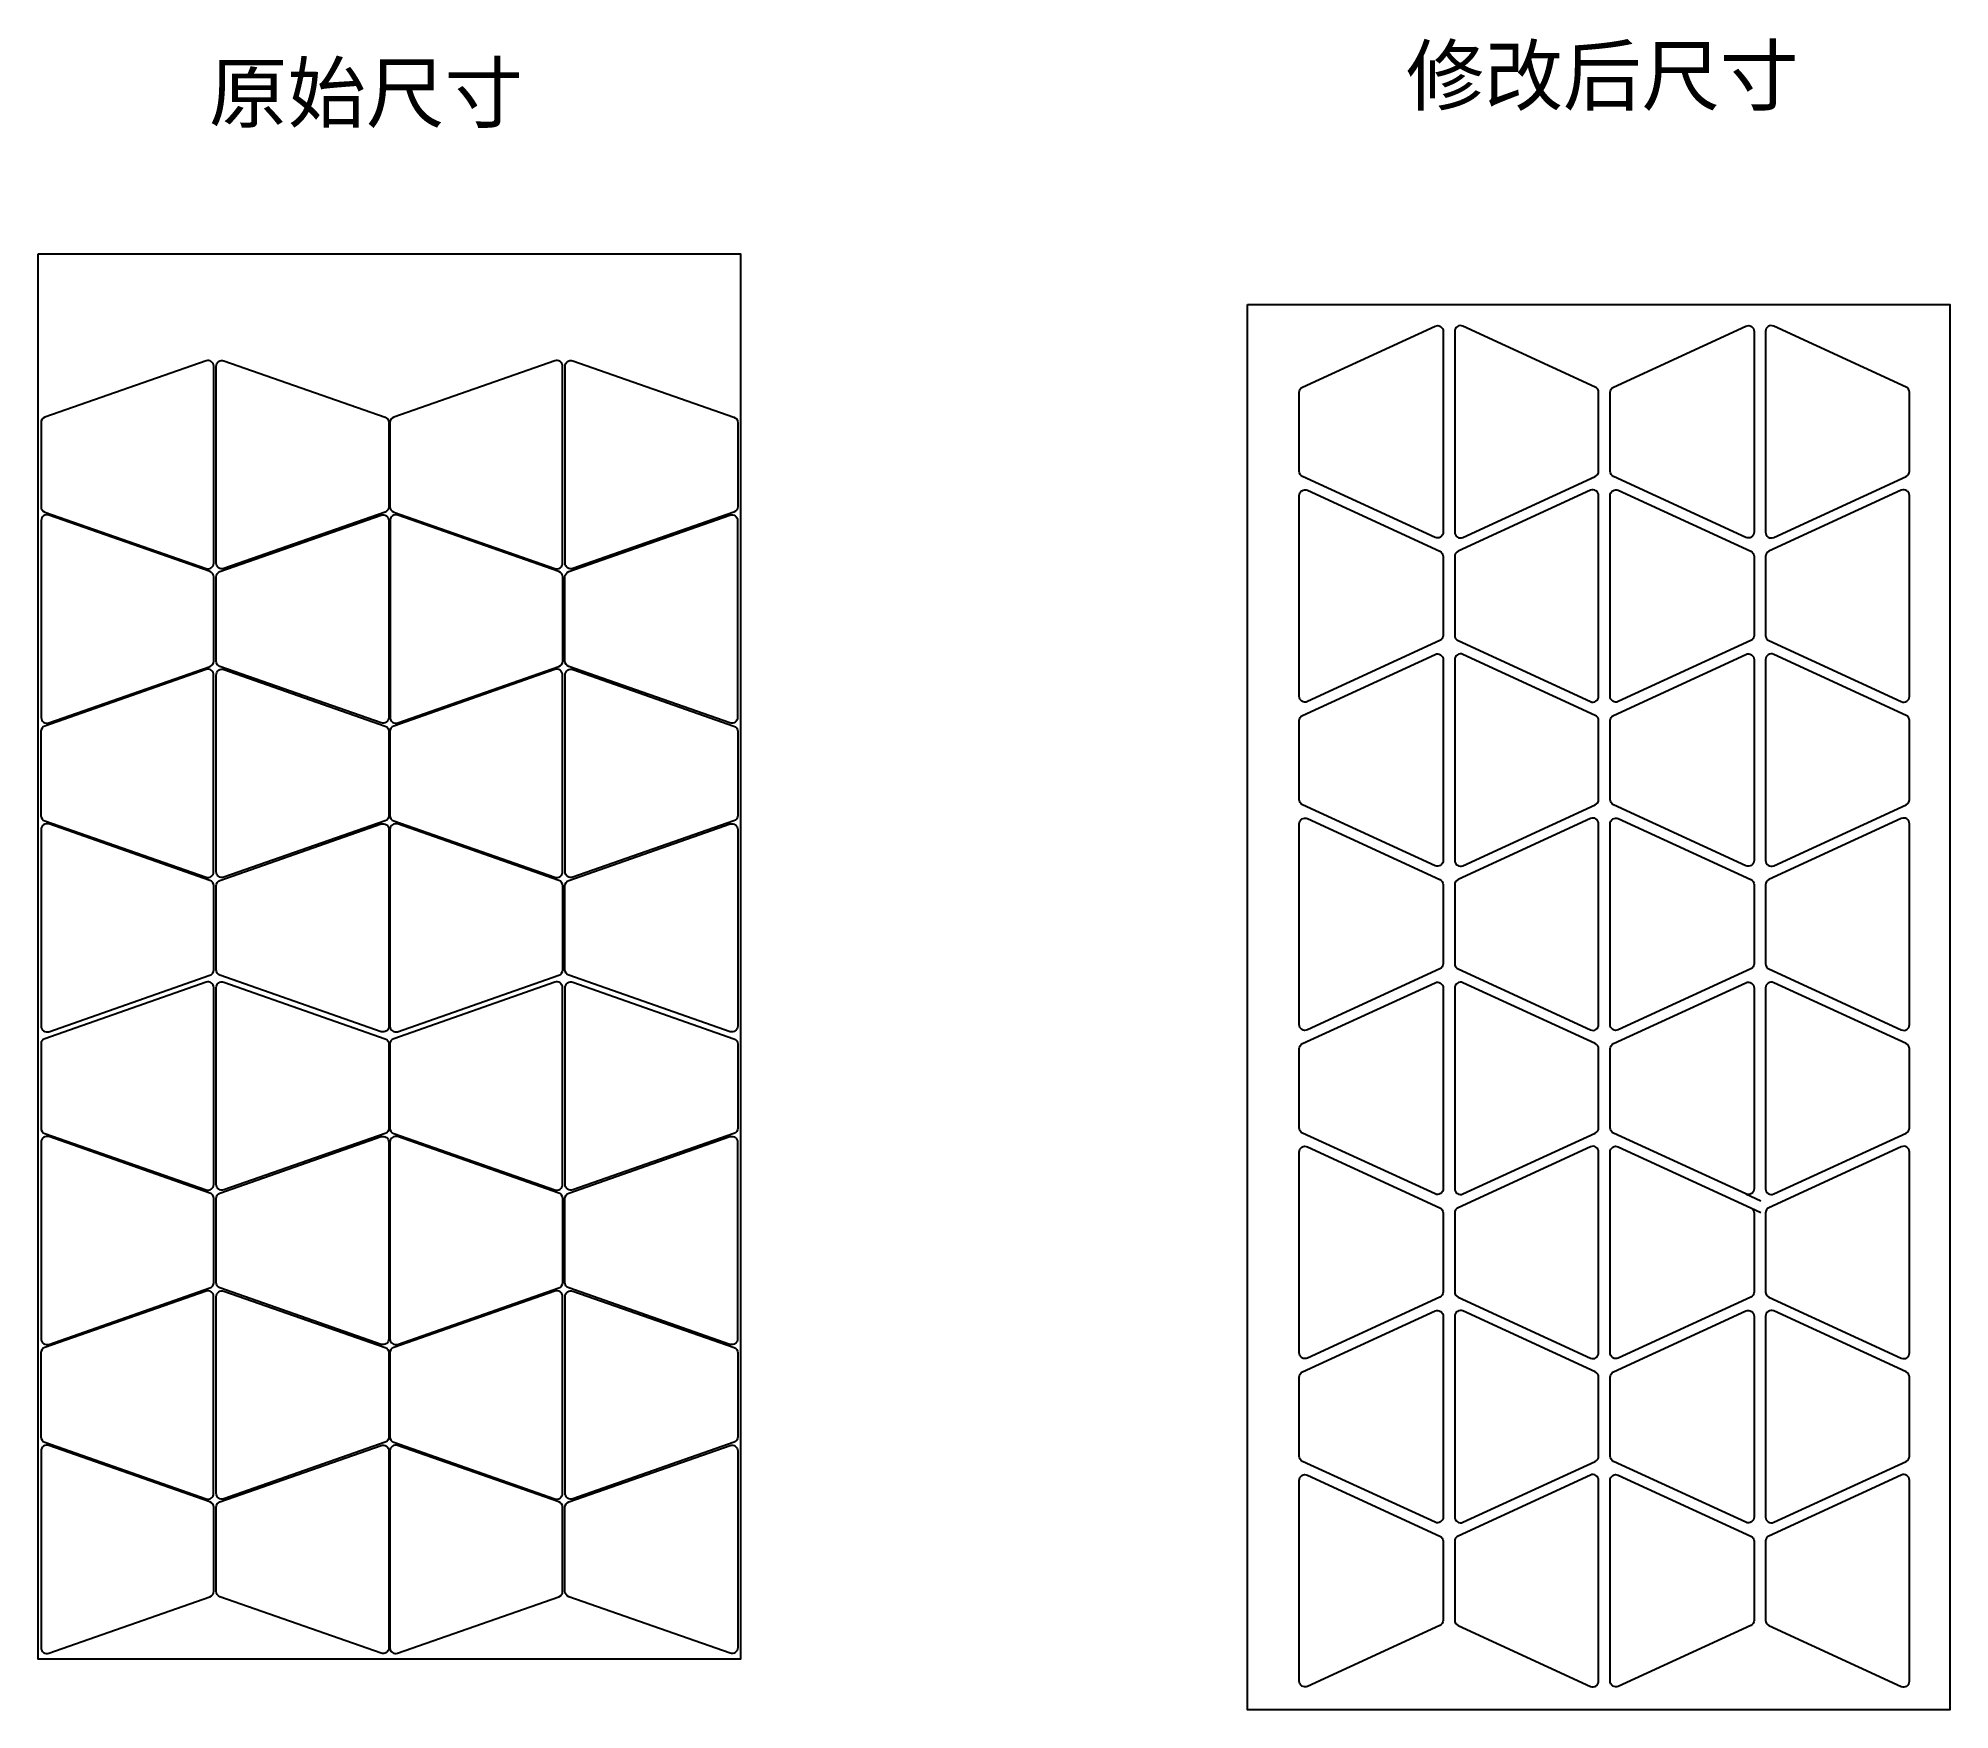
# Model space of a CAD drawing. Header units: inches. Extents: x 1662 to 4983, y 107 to 3010.
import ezdxf

# ---------------------------------------------------------------- set-up
doc = ezdxf.new("R2010")
doc.units = ezdxf.units.IN
doc.header["$MEASUREMENT"] = 0
doc.styles.get("Standard").update_dxf_attribs({"font": 'arial.ttf'})

msp = doc.modelspace()

# ---------------------------------------------------------------- linework, layer by layer
for p, q in [((4628.7, 1003), (4654.4, 991.1)), ((4637, 979.1), (4654.7, 971))]:
    msp.add_line(p, q)
at = {"color": 1}
for points in [[(1662.4, 2635.2), (2882.4, 2635.2), (2882.4, 195.2), (1662.4, 195.2)], [(3762.9, 2547.5), (4982.9, 2547.5), (4982.9, 107.5), (3762.9, 107.5)]]:
    msp.add_lwpolyline(points, close=True, dxfattribs=at)
for points in [[(3852.9, 2257.9), (3852.9, 2326.5), (3852.9, 2395, -0.292883), (3858.7, 2404.1), (4088.7, 2509.9, -0.546931), (4102.9, 2500.8), (4102.9, 2326.5), (4102.9, 2152.1, -0.546931), (4088.7, 2143), (3858.7, 2248.8, -0.292883)], [(4372.9, 2257.9), (4372.9, 2326.5), (4372.9, 2395, 0.292883), (4367, 2404.1), (4137, 2509.9, 0.546931), (4122.9, 2500.8), (4122.9, 2326.5), (4122.9, 2152.1, 0.546931), (4137, 2143), (4367, 2248.8, 0.292883)], [(4392.9, 2257.9), (4392.9, 2326.5), (4392.9, 2395, -0.292883), (4398.7, 2404.1), (4628.7, 2509.9, -0.546931), (4642.9, 2500.8), (4642.9, 2326.5), (4642.9, 2152.1, -0.546931), (4628.7, 2143), (4398.7, 2248.8, -0.292883)], [(4912.9, 2257.9), (4912.9, 2326.5), (4912.9, 2395, 0.292883), (4907, 2404.1), (4677, 2509.9, 0.546931), (4662.9, 2500.8), (4662.9, 2326.5), (4662.9, 2152.1, 0.546931), (4677, 2143), (4907, 2248.8, 0.292883)], [(1967.2, 2098.5), (1967.2, 2269.4), (1967.2, 2440.3, 0.516636), (1953.9, 2449.8), (1673.9, 2351.8, 0.318708), (1667.2, 2342.3), (1667.2, 2196.5, 0.318708), (1673.9, 2187.1), (1953.9, 2089.1, 0.516636)], [(1971.5, 2098.5), (1971.5, 2269.4), (1971.5, 2440.3, -0.516636), (1984.8, 2449.8), (2264.8, 2351.8, -0.318708), (2271.5, 2342.3), (2271.5, 2196.5, -0.318708), (2264.8, 2187.1), (1984.8, 2089.1, -0.516636)], [(2573.2, 2098.5), (2573.2, 2269.4), (2573.2, 2440.3, 0.516636), (2559.9, 2449.8), (2279.9, 2351.8, 0.318708), (2273.2, 2342.3), (2273.2, 2196.5, 0.318708), (2279.9, 2187.1), (2559.9, 2089.1, 0.516636)], [(2577.5, 2098.5), (2577.5, 2269.4), (2577.5, 2440.3, -0.516636), (2590.8, 2449.8), (2870.8, 2351.8, -0.318708), (2877.5, 2342.3), (2877.5, 2196.5, -0.318708), (2870.8, 2187.1), (2590.8, 2089.1, -0.516636)], [(4102.9, 2110), (4102.9, 2041.5), (4102.9, 1972.9, -0.292883), (4097, 1963.8), (3867, 1858, -0.546931), (3852.9, 1867.1), (3852.9, 2041.5), (3852.9, 2215.8, -0.546931), (3867, 2224.9), (4097, 2119.1, -0.292883)], [(4122.9, 2110), (4122.9, 2041.5), (4122.9, 1972.9, 0.292883), (4128.7, 1963.8), (4358.7, 1858, 0.546931), (4372.9, 1867.1), (4372.9, 2041.5), (4372.9, 2215.8, 0.546931), (4358.7, 2224.9), (4128.7, 2119.1, 0.292883)], [(4642.9, 2110), (4642.9, 2041.5), (4642.9, 1972.9, -0.292883), (4637, 1963.8), (4407, 1858, -0.546931), (4392.9, 1867.1), (4392.9, 2041.5), (4392.9, 2215.8, -0.546931), (4407, 2224.9), (4637, 2119.1, -0.292883)], [(4662.9, 2110), (4662.9, 2041.5), (4662.9, 1972.9, 0.292883), (4668.7, 1963.8), (4898.7, 1858, 0.546931), (4912.9, 1867.1), (4912.9, 2041.5), (4912.9, 2215.8, 0.546931), (4898.7, 2224.9), (4668.7, 2119.1, 0.292883)], [(1667.5, 2172.3), (1667.5, 2001.3), (1667.5, 1830.4, 0.516636), (1680.8, 1821), (1960.8, 1919, 0.318708), (1967.5, 1928.4), (1967.5, 2074.3, 0.318708), (1960.8, 2083.7), (1680.8, 2181.7, 0.516636)], [(2271.3, 2172.3), (2271.3, 2001.3), (2271.3, 1830.4, -0.516636), (2258, 1821), (1978, 1919, -0.318708), (1971.3, 1928.4), (1971.3, 2074.3, -0.318708), (1978, 2083.7), (2258, 2181.7, -0.516636)], [(2273.5, 2172.3), (2273.5, 2001.3), (2273.5, 1830.4, 0.516636), (2286.8, 1821), (2566.8, 1919, 0.318708), (2573.5, 1928.4), (2573.5, 2074.3, 0.318708), (2566.8, 2083.7), (2286.8, 2181.7, 0.516636)], [(2877.3, 2172.3), (2877.3, 2001.3), (2877.3, 1830.4, -0.516636), (2864, 1821), (2584, 1919, -0.318708), (2577.3, 1928.4), (2577.3, 2074.3, -0.318708), (2584, 2083.7), (2864, 2181.7, -0.516636)], [(3852.9, 1687.9), (3852.9, 1756.5), (3852.9, 1825, -0.292883), (3858.7, 1834.1), (4088.7, 1939.9, -0.546931), (4102.9, 1930.8), (4102.9, 1756.5), (4102.9, 1582.1, -0.546931), (4088.7, 1573), (3858.7, 1678.8, -0.292883)], [(4372.9, 1687.9), (4372.9, 1756.5), (4372.9, 1825, 0.292883), (4367, 1834.1), (4137, 1939.9, 0.546931), (4122.9, 1930.8), (4122.9, 1756.5), (4122.9, 1582.1, 0.546931), (4137, 1573), (4367, 1678.8, 0.292883)], [(4392.9, 1687.9), (4392.9, 1756.5), (4392.9, 1825, -0.292883), (4398.7, 1834.1), (4628.7, 1939.9, -0.546931), (4642.9, 1930.8), (4642.9, 1756.5), (4642.9, 1582.1, -0.546931), (4628.7, 1573), (4398.7, 1678.8, -0.292883)], [(4912.9, 1687.9), (4912.9, 1756.5), (4912.9, 1825, 0.292883), (4907, 1834.1), (4677, 1939.9, 0.546931), (4662.9, 1930.8), (4662.9, 1756.5), (4662.9, 1582.1, 0.546931), (4677, 1573), (4907, 1678.8, 0.292883)], [(1967.1, 1562.3), (1967.1, 1733.2), (1967.1, 1904.1, 0.516636), (1953.8, 1913.6), (1673.8, 1815.6, 0.318708), (1667.1, 1806.1), (1667.1, 1660.3, 0.318708), (1673.8, 1650.9), (1953.8, 1552.9, 0.516636)], [(1971.6, 1562.3), (1971.6, 1733.2), (1971.6, 1904.1, -0.516636), (1984.9, 1913.6), (2264.9, 1815.6, -0.318708), (2271.6, 1806.1), (2271.6, 1660.3, -0.318708), (2264.9, 1650.9), (1984.9, 1552.9, -0.516636)], [(2573.1, 1562.3), (2573.1, 1733.2), (2573.1, 1904.1, 0.516636), (2559.8, 1913.6), (2279.8, 1815.6, 0.318708), (2273.1, 1806.1), (2273.1, 1660.3, 0.318708), (2279.8, 1650.9), (2559.8, 1552.9, 0.516636)], [(2577.6, 1562.3), (2577.6, 1733.2), (2577.6, 1904.1, -0.516636), (2590.9, 1913.6), (2870.9, 1815.6, -0.318708), (2877.6, 1806.1), (2877.6, 1660.3, -0.318708), (2870.9, 1650.9), (2590.9, 1552.9, -0.516636)], [(1667.4, 1636.1), (1667.4, 1465.2), (1667.4, 1294.3, 0.516636), (1680.7, 1284.8), (1960.7, 1382.8, 0.318708), (1967.4, 1392.3), (1967.4, 1538.1, 0.318708), (1960.7, 1547.5), (1680.7, 1645.5, 0.516636)], [(2271.4, 1636.1), (2271.4, 1465.2), (2271.4, 1294.3, -0.516636), (2258.1, 1284.8), (1978.1, 1382.8, -0.318708), (1971.4, 1392.3), (1971.4, 1538.1, -0.318708), (1978.1, 1547.5), (2258.1, 1645.5, -0.516636)], [(2273.4, 1636.1), (2273.4, 1465.2), (2273.4, 1294.3, 0.516636), (2286.7, 1284.8), (2566.7, 1382.8, 0.318708), (2573.4, 1392.3), (2573.4, 1538.1, 0.318708), (2566.7, 1547.5), (2286.7, 1645.5, 0.516636)], [(2877.4, 1636.1), (2877.4, 1465.2), (2877.4, 1294.3, -0.516636), (2864.1, 1284.8), (2584.1, 1382.8, -0.318708), (2577.4, 1392.3), (2577.4, 1538.1, -0.318708), (2584.1, 1547.5), (2864.1, 1645.5, -0.516636)], [(4102.9, 1540), (4102.9, 1471.5), (4102.9, 1402.9, -0.292883), (4097, 1393.8), (3867, 1288, -0.546931), (3852.9, 1297.1), (3852.9, 1471.5), (3852.9, 1645.8, -0.546931), (3867, 1654.9), (4097, 1549.1, -0.292883)], [(4122.9, 1540), (4122.9, 1471.5), (4122.9, 1402.9, 0.292883), (4128.7, 1393.8), (4358.7, 1288, 0.546931), (4372.9, 1297.1), (4372.9, 1471.5), (4372.9, 1645.8, 0.546931), (4358.7, 1654.9), (4128.7, 1549.1, 0.292883)], [(4642.9, 1540), (4642.9, 1471.5), (4642.9, 1402.9, -0.292883), (4637, 1393.8), (4407, 1288, -0.546931), (4392.9, 1297.1), (4392.9, 1471.5), (4392.9, 1645.8, -0.546931), (4407, 1654.9), (4637, 1549.1, -0.292883)], [(4662.9, 1540), (4662.9, 1471.5), (4662.9, 1402.9, 0.292883), (4668.7, 1393.8), (4898.7, 1288, 0.546931), (4912.9, 1297.1), (4912.9, 1471.5), (4912.9, 1645.8, 0.546931), (4898.7, 1654.9), (4668.7, 1549.1, 0.292883)], [(1967.2, 1019.4), (1967.2, 1190.3), (1967.2, 1361.3, 0.516636), (1953.9, 1370.7), (1673.9, 1272.7, 0.318708), (1667.2, 1263.3), (1667.2, 1117.4, 0.318708), (1673.9, 1108), (1953.9, 1010, 0.516636)], [(1971.6, 1019.4), (1971.6, 1190.3), (1971.6, 1361.3, -0.516636), (1984.9, 1370.7), (2264.9, 1272.7, -0.318708), (2271.6, 1263.3), (2271.6, 1117.4, -0.318708), (2264.9, 1108), (1984.9, 1010, -0.516636)], [(2573.2, 1019.4), (2573.2, 1190.3), (2573.2, 1361.3, 0.516636), (2559.9, 1370.7), (2279.9, 1272.7, 0.318708), (2273.2, 1263.3), (2273.2, 1117.4, 0.318708), (2279.9, 1108), (2559.9, 1010, 0.516636)], [(2577.6, 1019.4), (2577.6, 1190.3), (2577.6, 1361.3, -0.516636), (2590.9, 1370.7), (2870.9, 1272.7, -0.318708), (2877.6, 1263.3), (2877.6, 1117.4, -0.318708), (2870.9, 1108), (2590.9, 1010, -0.516636)], [(3852.9, 1117.9), (3852.9, 1186.5), (3852.9, 1255, -0.292883), (3858.7, 1264.1), (4088.7, 1369.9, -0.546931), (4102.9, 1360.8), (4102.9, 1186.5), (4102.9, 1012.1, -0.546931), (4088.7, 1003), (3858.7, 1108.8, -0.292883)], [(4372.9, 1117.9), (4372.9, 1186.5), (4372.9, 1255, 0.292883), (4367, 1264.1), (4137, 1369.9, 0.546931), (4122.9, 1360.8), (4122.9, 1186.5), (4122.9, 1012.1, 0.546931), (4137, 1003), (4367, 1108.8, 0.292883)], [(4392.9, 1117.9), (4392.9, 1186.5), (4392.9, 1255, -0.292883), (4398.7, 1264.1), (4628.7, 1369.9, -0.546931), (4642.9, 1360.8), (4642.9, 1186.5), (4642.9, 1012.1, -0.546931), (4628.7, 1003), (4398.7, 1108.8, -0.292883)], [(4912.9, 1117.9), (4912.9, 1186.5), (4912.9, 1255, 0.292883), (4907, 1264.1), (4677, 1369.9, 0.546931), (4662.9, 1360.8), (4662.9, 1186.5), (4662.9, 1012.1, 0.546931), (4677, 1003), (4907, 1108.8, 0.292883)], [(1667.4, 1093.2), (1667.4, 922.3), (1667.4, 751.4, 0.516636), (1680.7, 741.9), (1960.7, 839.9, 0.318708), (1967.4, 849.4), (1967.4, 995.2, 0.318708), (1960.7, 1004.6), (1680.7, 1102.6, 0.516636)], [(2271.3, 1093.2), (2271.3, 922.3), (2271.3, 751.4, -0.516636), (2258, 741.9), (1978, 839.9, -0.318708), (1971.3, 849.4), (1971.3, 995.2, -0.318708), (1978, 1004.6), (2258, 1102.6, -0.516636)], [(2273.4, 1093.2), (2273.4, 922.3), (2273.4, 751.4, 0.516636), (2286.7, 741.9), (2566.7, 839.9, 0.318708), (2573.4, 849.4), (2573.4, 995.2, 0.318708), (2566.7, 1004.6), (2286.7, 1102.6, 0.516636)], [(2877.3, 1093.2), (2877.3, 922.3), (2877.3, 751.4, -0.516636), (2864, 741.9), (2584, 839.9, -0.318708), (2577.3, 849.4), (2577.3, 995.2, -0.318708), (2584, 1004.6), (2864, 1102.6, -0.516636)], [(4102.9, 970), (4102.9, 901.5), (4102.9, 832.9, -0.292883), (4097, 823.8), (3867, 718, -0.546931), (3852.9, 727.1), (3852.9, 901.5), (3852.9, 1075.8, -0.546931), (3867, 1084.9), (4097, 979.1, -0.292883)], [(4122.9, 970), (4122.9, 901.5), (4122.9, 832.9, 0.292883), (4128.7, 823.8), (4358.7, 718, 0.546931), (4372.9, 727.1), (4372.9, 901.5), (4372.9, 1075.8, 0.546931), (4358.7, 1084.9), (4128.7, 979.1, 0.292883)], [(4642.9, 970), (4642.9, 901.5), (4642.9, 832.9, -0.292883), (4637, 823.8), (4407, 718, -0.546931), (4392.9, 727.1), (4392.9, 901.5), (4392.9, 1075.8, -0.546931), (4407, 1084.9), (4637, 979.1, -0.292883)], [(4662.9, 970), (4662.9, 901.5), (4662.9, 832.9, 0.292883), (4668.7, 823.8), (4898.7, 718, 0.546931), (4912.9, 727.1), (4912.9, 901.5), (4912.9, 1075.8, 0.546931), (4898.7, 1084.9), (4668.7, 979.1, 0.292883)], [(1967.1, 483.3), (1967.1, 654.2), (1967.1, 825.1, 0.516636), (1953.8, 834.5), (1673.8, 736.5, 0.318708), (1667.1, 727.1), (1667.1, 581.3, 0.318708), (1673.8, 571.8), (1953.8, 473.8, 0.516636)], [(1971.6, 483.3), (1971.6, 654.2), (1971.6, 825.1, -0.516636), (1985, 834.5), (2265, 736.5, -0.318708), (2271.6, 727.1), (2271.6, 581.3, -0.318708), (2265, 571.8), (1985, 473.8, -0.516636)], [(2573.1, 483.3), (2573.1, 654.2), (2573.1, 825.1, 0.516636), (2559.8, 834.5), (2279.8, 736.5, 0.318708), (2273.1, 727.1), (2273.1, 581.3, 0.318708), (2279.8, 571.8), (2559.8, 473.8, 0.516636)], [(2577.6, 483.3), (2577.6, 654.2), (2577.6, 825.1, -0.516636), (2591, 834.5), (2871, 736.5, -0.318708), (2877.6, 727.1), (2877.6, 581.3, -0.318708), (2871, 571.8), (2591, 473.8, -0.516636)], [(3852.9, 547.9), (3852.9, 616.5), (3852.9, 685, -0.292883), (3858.7, 694.1), (4088.7, 799.9, -0.546931), (4102.9, 790.8), (4102.9, 616.5), (4102.9, 442.1, -0.546931), (4088.7, 433), (3858.7, 538.8, -0.292883)], [(4372.9, 547.9), (4372.9, 616.5), (4372.9, 685, 0.292883), (4367, 694.1), (4137, 799.9, 0.546931), (4122.9, 790.8), (4122.9, 616.5), (4122.9, 442.1, 0.546931), (4137, 433), (4367, 538.8, 0.292883)], [(4392.9, 547.9), (4392.9, 616.5), (4392.9, 685, -0.292883), (4398.7, 694.1), (4628.7, 799.9, -0.546931), (4642.9, 790.8), (4642.9, 616.5), (4642.9, 442.1, -0.546931), (4628.7, 433), (4398.7, 538.8, -0.292883)], [(4912.9, 547.9), (4912.9, 616.5), (4912.9, 685, 0.292883), (4907, 694.1), (4677, 799.9, 0.546931), (4662.9, 790.8), (4662.9, 616.5), (4662.9, 442.1, 0.546931), (4677, 433), (4907, 538.8, 0.292883)], [(1667.3, 557), (1667.3, 386.1), (1667.3, 215.2, 0.516636), (1680.6, 205.7), (1960.6, 303.7, 0.318708), (1967.3, 313.2), (1967.3, 459, 0.318708), (1960.6, 468.4), (1680.6, 566.4, 0.516636)], [(2271.4, 557), (2271.4, 386.1), (2271.4, 215.2, -0.516636), (2258.1, 205.7), (1978.1, 303.7, -0.318708), (1971.4, 313.2), (1971.4, 459, -0.318708), (1978.1, 468.4), (2258.1, 566.4, -0.516636)], [(2273.3, 557), (2273.3, 386.1), (2273.3, 215.2, 0.516636), (2286.6, 205.7), (2566.6, 303.7, 0.318708), (2573.3, 313.2), (2573.3, 459, 0.318708), (2566.6, 468.4), (2286.6, 566.4, 0.516636)], [(2877.4, 557), (2877.4, 386.1), (2877.4, 215.2, -0.516636), (2864.1, 205.7), (2584.1, 303.7, -0.318708), (2577.4, 313.2), (2577.4, 459, -0.318708), (2584.1, 468.4), (2864.1, 566.4, -0.516636)], [(4102.9, 400), (4102.9, 331.5), (4102.9, 262.9, -0.292883), (4097, 253.8), (3867, 148, -0.546931), (3852.9, 157.1), (3852.9, 331.5), (3852.9, 505.8, -0.546931), (3867, 514.9), (4097, 409.1, -0.292883)], [(4122.9, 400), (4122.9, 331.5), (4122.9, 262.9, 0.292883), (4128.7, 253.8), (4358.7, 148, 0.546931), (4372.9, 157.1), (4372.9, 331.5), (4372.9, 505.8, 0.546931), (4358.7, 514.9), (4128.7, 409.1, 0.292883)], [(4642.9, 400), (4642.9, 331.5), (4642.9, 262.9, -0.292883), (4637, 253.8), (4407, 148, -0.546931), (4392.9, 157.1), (4392.9, 331.5), (4392.9, 505.8, -0.546931), (4407, 514.9), (4637, 409.1, -0.292883)], [(4662.9, 400), (4662.9, 331.5), (4662.9, 262.9, 0.292883), (4668.7, 253.8), (4898.7, 148, 0.546931), (4912.9, 157.1), (4912.9, 331.5), (4912.9, 505.8, 0.546931), (4898.7, 514.9), (4668.7, 409.1, 0.292883)]]:
    msp.add_lwpolyline(points, format="xyb", close=True)

# ---------------------------------------------------------------- texts
for s, p in [('修改后尺寸', (4038.2, 2895.1)), ('原始尺寸', (1958.9, 2865.2))]:
    msp.add_text(s, height=100).set_placement(p)

doc.saveas('drawing.dxf')
